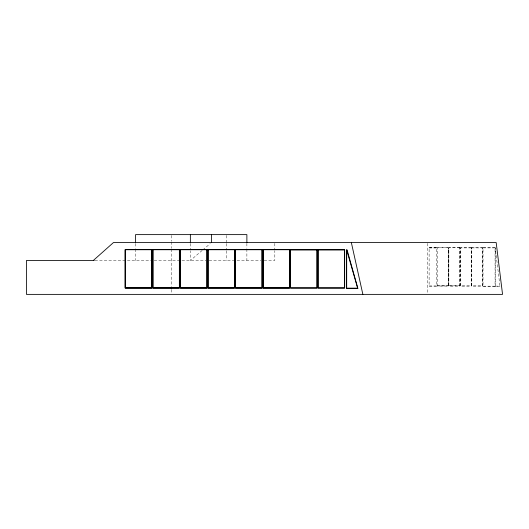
<?xml version="1.0" encoding="UTF-8"?>
<svg xmlns="http://www.w3.org/2000/svg" width="529" height="529" viewBox="0 0 529 529"><rect width="100%" height="100%" fill="white"/><g stroke="black" fill="none" stroke-linecap="round" stroke-linejoin="round"><path stroke-width="0.4" stroke-dasharray="2.65 1.98" d="M202.171 250.455L190.361 260.473L190.361 250.779M202.792 249.926L210.244 243.591M437.47 247.751L448.519 247.751L448.519 286.07L437.47 286.07L437.423 247.605L448.466 247.605L448.466 285.924L437.423 285.924M429.118 247.817L436.782 247.817M471.716 247.896L482.666 247.896L482.666 285.924L471.716 285.924M483.083 247.896L495.018 247.896M429.151 247.962L436.749 247.962M94.962 260.473L151.096 260.473M154.177 260.473L205.913 260.473M209.114 260.473L233.752 260.473M237.038 260.473L260.857 260.473M264.136 260.473L274.816 260.473L274.816 250.693M437.47 285.779L448.42 285.779M448.85 285.779L459.8 285.779M429.151 285.991L436.749 285.991M495.342 286.129L499.892 286.129M483.083 286.163L495.018 286.163M427.306 243.36L427.306 293.555M274.816 243.353L274.816 249.88M246.878 243.353L246.878 248.246M246.878 249.06L246.878 260.473M226.491 235.431L226.491 242.705M226.491 243.512L226.491 249.972M226.491 250.779L226.491 260.473M190.361 243.512L190.361 249.972M171.336 235.431L171.336 241.085M171.336 241.892L171.336 248.359M171.336 249.166L171.336 286.308M171.336 289.535L171.336 293.569M135.55 243.512L135.55 248.359M135.55 249.166L135.55 260.473M459.846 247.605L448.804 247.605L448.804 285.924L459.846 285.924L459.846 247.605M436.782 247.751L429.118 247.751L429.118 286.136L436.782 286.136L436.782 247.751M459.893 247.751L448.85 247.751L448.85 286.07L459.893 286.07L459.893 247.751M471.339 247.751L460.29 247.751L460.29 286.07L471.339 286.07L471.339 247.751M482.712 247.751L471.67 247.751L471.67 286.07L482.712 286.07L482.712 247.751M495.071 247.751L483.03 247.751L483.03 286.308L495.071 286.308L495.071 247.751M471.293 247.896L460.342 247.896L460.342 285.924L471.293 285.924L471.293 247.896M499.971 286.308L495.283 286.308L495.283 247.764L499.971 286.308"/><path stroke-width="0.79" d="M93.316 260.473L113.471 242.54L496.176 242.54L502.55 294.375L26.45 294.375L26.45 260.473L94.222 260.473M151.816 287.763L125.366 287.763L125.366 249.734M179.364 287.763L152.921 287.763L152.921 249.734M206.912 287.763L180.468 287.763L180.468 249.734M234.466 287.763L208.016 287.763L208.016 249.734M262.014 287.763L235.564 287.763L235.564 249.734M289.561 287.763L263.111 287.763L263.111 249.734M351.342 242.54L362.868 294.375M246.878 242.54L246.878 234.625L135.55 234.625L135.55 242.705M211.488 234.625L211.488 242.54M190.361 234.625L190.361 242.705M171.336 287.115L171.336 288.728M151.935 249.589L125.254 249.589L125.254 287.908L151.935 287.908L151.935 249.589M179.483 249.589L152.802 249.589L152.802 287.908L179.483 287.908L179.483 249.589M207.031 249.589L180.349 249.589L180.349 287.908L207.031 287.908L207.031 249.589M234.578 249.589L207.897 249.589L207.897 287.908L234.578 287.908L234.578 249.589M262.126 249.589L235.451 249.589L235.451 287.908L262.126 287.908L262.126 249.589M289.68 249.589L262.999 249.589L262.999 287.908L289.68 287.908L289.68 249.589M151.816 249.734L125.135 249.734L125.135 288.054L151.816 288.054L151.816 249.734M179.364 249.734L152.683 249.734L152.683 288.054L179.364 288.054L179.364 249.734M206.912 249.734L180.237 249.734L180.237 288.054L206.912 288.054L206.912 249.734M234.466 249.734L207.785 249.734L207.785 288.054L234.466 288.054L234.466 249.734M262.014 249.734L235.332 249.734L235.332 288.054L262.014 288.054L262.014 249.734M289.561 249.734L262.88 249.734L262.88 288.054L289.561 288.054L289.561 249.734M317.109 249.734L290.428 249.734L290.428 288.054L317.109 288.054L317.109 249.734M344.657 249.734L317.982 249.734L317.982 288.054L344.657 288.054L344.657 249.734M316.997 249.88L290.547 249.88L290.547 287.908L316.997 287.908L316.997 249.88M344.544 249.88L318.094 249.88L318.094 287.908L344.544 287.908L344.544 249.88M357.657 288.186L346.68 288.186L346.68 250.005L357.657 288.186M357.862 288.365L346.541 288.365L346.541 249.82L347.057 249.827L357.862 288.365"/></g></svg>
